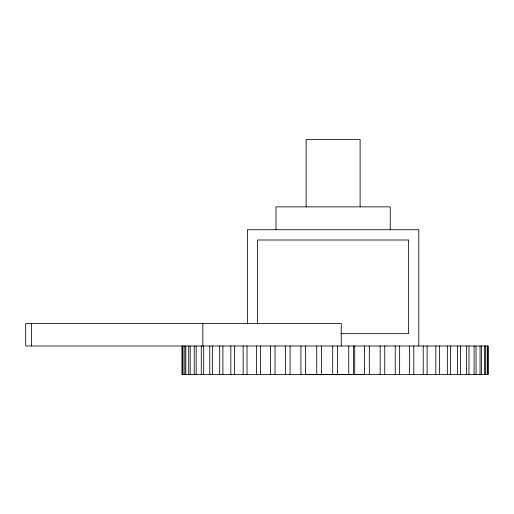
<?xml version="1.0" encoding="UTF-8"?>
<svg xmlns="http://www.w3.org/2000/svg" width="514" height="514" viewBox="0 0 514 514"><rect width="100%" height="100%" fill="white"/><g stroke="black" fill="none" stroke-linecap="round" stroke-linejoin="round"><path stroke-width="0.77" d="M340.711 333.682L408.636 333.682L408.636 239.999L257.604 239.999L257.604 323.794M487.715 345.999L487.715 374.597M487.208 345.999L487.208 374.597M485.454 345.999L485.454 374.597M484.451 345.999L484.451 374.597M481.547 345.999L481.547 374.597M480.057 345.999L480.057 374.597M476.035 345.999L476.035 374.597M474.075 345.999L474.075 374.597M468.98 345.999L468.98 374.597M466.571 345.999L466.571 374.597M460.46 345.999L460.46 374.597M457.627 345.999L457.627 374.597M450.566 345.999L450.566 374.597M447.347 345.999L447.347 374.597M439.412 345.999L439.412 374.597M435.827 345.999L435.827 374.597M427.108 345.999L427.108 374.597M423.208 345.999L423.208 374.597M418.807 345.903L418.807 229.719L247.433 229.719L247.433 323.794M413.802 345.999L413.802 374.597M409.626 345.999L409.626 374.597M399.629 345.999L399.629 374.597M395.227 345.999L395.227 374.597M390.242 229.719L390.242 206.872L275.992 206.872L275.992 229.719M384.748 345.999L384.748 374.597M380.167 345.999L380.167 374.597M369.328 345.999L369.328 374.597M364.612 345.999L364.612 374.597M360.108 206.872L360.108 139.403L306.132 139.403L306.132 206.872M354.705 345.999L354.705 374.597M353.536 345.999L353.536 374.597M348.743 345.999L348.743 374.597M341.257 345.999L341.257 323.512L25.7 323.512L25.7 345.999L488.3 345.999L488.3 374.597L181.95 374.597L181.95 345.999M337.537 345.999L337.537 374.597M332.712 345.999L332.712 374.597M321.513 345.999L321.513 374.597M316.72 345.999L316.72 374.597M305.637 345.999L305.637 374.597M300.921 345.999L300.921 374.597M290.082 345.999L290.082 374.597M285.501 345.999L285.501 374.597M275.022 345.999L275.022 374.597M270.621 345.999L270.621 374.597M260.624 345.999L260.624 374.597M256.454 345.999L256.454 374.597M247.041 345.999L247.041 374.597M243.141 345.999L243.141 374.597M234.423 345.999L234.423 374.597M230.837 345.999L230.837 374.597M222.909 345.999L222.909 374.597M219.684 345.999L219.684 374.597M212.623 345.999L212.623 374.597M209.789 345.999L209.789 374.597M203.679 345.999L203.679 374.597M202.85 323.512L202.85 345.999M201.27 345.999L201.27 374.597M196.175 345.999L196.175 374.597M194.215 345.999L194.215 374.597M190.193 345.999L190.193 374.597M188.702 345.999L188.702 374.597M185.798 345.999L185.798 374.597M184.796 345.999L184.796 374.597M183.042 345.999L183.042 374.597M182.534 345.999L182.534 374.597M31.418 323.512L31.418 345.999M307.539 374.565L306.562 374.565L363.687 374.565L307.539 374.565"/></g></svg>
